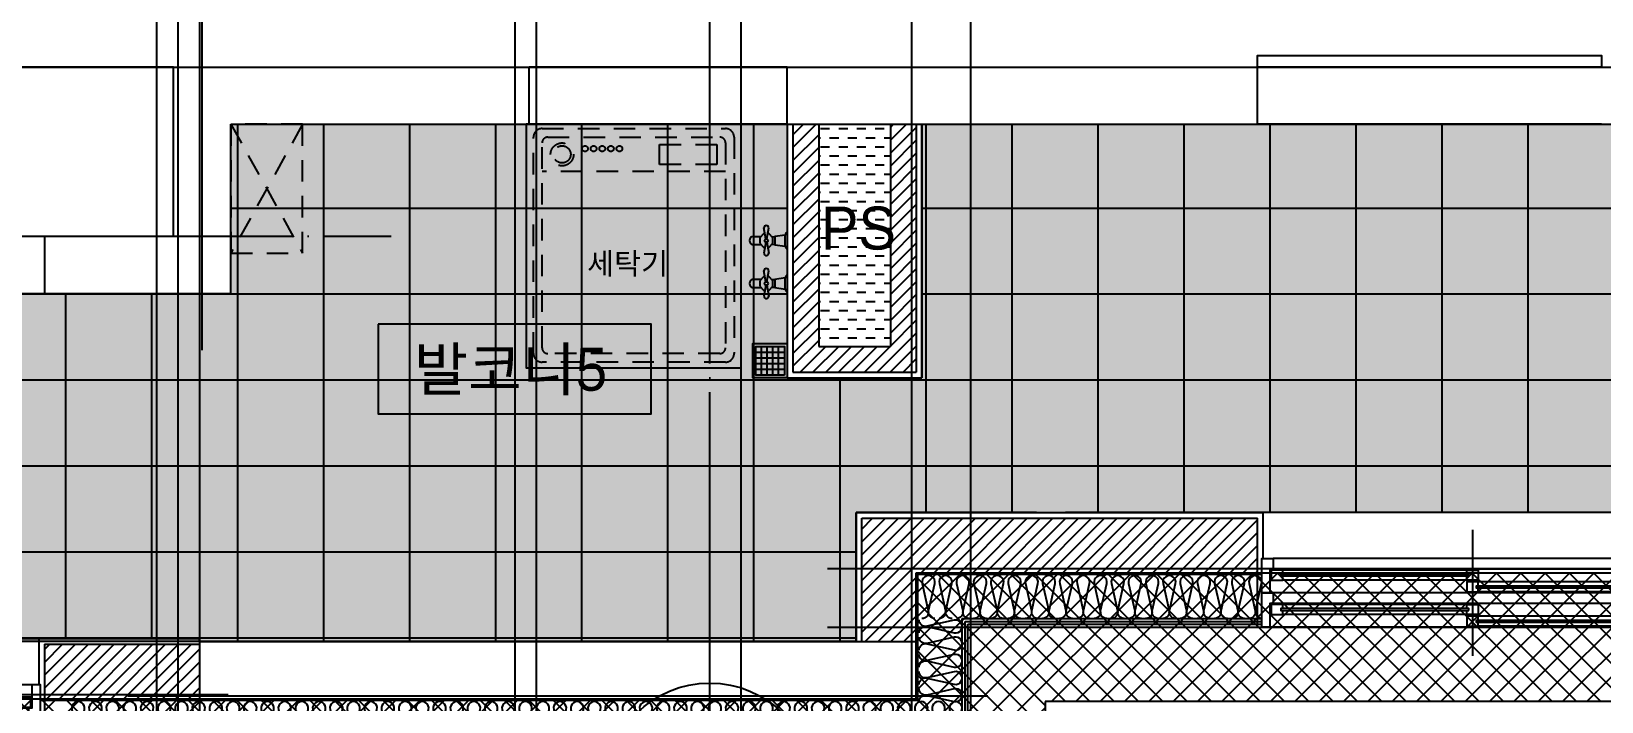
# Model space of a CAD drawing. Header units: millimetres. Extents: x -24416 to 92204, y -190080 to 23760.
# Drawn here: x 9443 to 14919, y -83394 to -81054 of the extents above; entities that cross this region are included whole.
import ezdxf
from ezdxf.enums import TextEntityAlignment as Align

# ---------------------------------------------------------------- set-up
doc = ezdxf.new("R2010")
doc.units = ezdxf.units.MM
doc.header["$LTSCALE"] = 50
for name, pattern in [('AUDIT_D_220706163347-0', [0]), ('CEN', [62, 60, -1, 0, -1]), ('HD', [2.5, 1.5, -1]), ('HID', [2.5, 1.5, -1])]:
    doc.linetypes.add(name, pattern=pattern)
doc.layers.get('defpoints').update_dxf_attribs({"color": 139})
for name, color, linetype in [('A-SOL252', 252, 'Continuous'), ('A_HAT', 8, 'Continuous'), ('AA-단열-바닥-욕실', 30, 'Continuous'), ('ARDM', 7, 'Continuous'), ('CEN_CON', 1, 'CEN'), ('CEN_WALL', 12, 'CEN'), ('CONC', 2, 'Continuous'), ('ELE3_CON', 7, 'Continuous'), ('ELE4', 4, 'Continuous'), ('ETC', 6, 'Continuous'), ('FIN', 6, 'Continuous'), ('FUR_가구', 8, 'HD'), ('FUR_가전', 8, 'HID'), ('HAT', 9, 'Continuous'), ('INS', 252, 'Continuous'), ('ROM', 7, 'AUDIT_D_220706163347-0'), ('WAL', 3, 'Continuous'), ('WAL_DRY', 7, 'Continuous'), ('WIN', 4, 'Continuous'), ('X - 단위세대$0$ETC', 6, 'Continuous'), ('바닥타일', 8, 'Continuous'), ('수전', 4, 'Continuous'), ('실명', 3, 'AUDIT_D_220706163347-0'), ('실명박스', 7, 'AUDIT_D_220706163347-0')]:
    doc.layers.add(name, color=color, linetype=linetype)
for name, color, linetype, plot in [('AA-CEN', 1, 'CEN', False), ('Defpoint', 135, 'Continuous', False), ('MC', 135, 'Continuous', False)]:
    doc.layers.add(name, color=color, linetype=linetype, plot=plot)
doc.styles.add('HAUD01', font='Dotum.ttf')
doc.styles.add('맑은 고딕', font='malgun.ttf')
pattern_1 = [(45, (-288287.163, -168071.244), (-22.4506403, 22.4506403), [])]

# ---------------------------------------------------------------- blocks, each defined once
blk = doc.blocks.new('WIN_이중창_1500')
at = {"layer": 'Defpoint'}
for p, q in [((-15, 240), (-15, 0)), ((1485, 240), (1485, 0))]:
    blk.add_line(p, q, dxfattribs=at)
at = {"layer": 'WIN'}
blk.add_line((735, -100), (735, 340), dxfattribs=at)
at = {"layer": 'WIN', "color": 8}
for p, q in [((1442, 240), (28, 240)), ((1397, 237), (755, 237)), ((715, 196), (73, 196)), ((1397, 202), (755, 202)), ((1430, 158), (40, 158)), ((1430, 120), (40, 120)), ((715, 161), (73, 161)), ((1397, 117), (755, 117)), ((715, 76), (73, 76)), ((1397, 82), (755, 82)), ((1430, 38), (40, 38)), ((1430, 0), (40, 0)), ((715, 41), (73, 41))]:
    blk.add_line(p, q, dxfattribs=at)
at = {"layer": 'WIN'}
for points in [[(40, 158), (28, 158), (28, 240), (0, 240), (0, 120), (40, 120), (40, 158)], [(755, 216.5), (755, 202), (715, 202), (715, 237), (755, 237), (755, 222.5)], [(1404, 222.5), (1404, 216.5), (748, 216.5), (748, 222.5), (1404, 222.5)], [(1397, 216.5), (1397, 202), (1437, 202), (1437, 237), (1397, 237), (1397, 222.5)], [(1430, 158), (1442, 158), (1442, 240), (1470, 240), (1470, 120), (1430, 120), (1430, 158)], [(73, 175.5), (73, 161), (33, 161), (33, 196), (73, 196), (73, 181.5)], [(722, 181.5), (722, 175.5), (66, 175.5), (66, 181.5), (722, 181.5)], [(715, 175.5), (715, 161), (755, 161), (755, 196), (715, 196), (715, 181.5)], [(40, 38), (28, 38), (28, 120), (0, 120), (0, 0), (40, 0), (40, 38)], [(755, 96.5), (755, 82), (715, 82), (715, 117), (755, 117), (755, 102.5)], [(1397, 96.5), (1397, 82), (1437, 82), (1437, 117), (1397, 117), (1397, 102.5)], [(1430, 38), (1442, 38), (1442, 120), (1470, 120), (1470, 0), (1430, 0), (1430, 38)], [(73, 55.5), (73, 41), (33, 41), (33, 76), (73, 76), (73, 61.5)], [(722, 61.5), (722, 55.5), (66, 55.5), (66, 61.5), (722, 61.5)], [(715, 55.5), (715, 41), (755, 41), (755, 76), (715, 76), (715, 61.5)], [(1404, 102.5), (1404, 96.5), (748, 96.5), (748, 102.5), (1404, 102.5)]]:
    blk.add_lwpolyline(points, dxfattribs=at)
blk = doc.blocks.new('FD')
at = {"layer": '수전'}
for p, q in [((110, -30), (10, -30)), ((110, -50), (10, -50)), ((30, -110), (30, -10)), ((50, -110), (50, -10)), ((70, -110), (70, -10)), ((90, -110), (90, -10)), ((110, -70), (10, -70)), ((110, -90), (10, -90))]:
    blk.add_line(p, q, dxfattribs=at)
for points in [[(0, -120), (120, -120), (120, 0), (0, 0)], [(10, -110), (110, -110), (110, -10), (10, -10)]]:
    blk.add_lwpolyline(points, close=True, dxfattribs=at)
blk = doc.blocks.new('WIN_이중창_1000')
at = {"layer": 'Defpoint'}
for p, q in [((-15, 240), (-15, 0)), ((985, 240), (985, 0))]:
    blk.add_line(p, q, dxfattribs=at)
at = {"layer": 'WIN'}
blk.add_line((485, -100), (485, 340), dxfattribs=at)
at = {"layer": 'WIN', "color": 8}
for p, q in [((942, 240), (28, 240)), ((897, 237), (505, 237)), ((465, 196), (73, 196)), ((897, 202), (505, 202)), ((930, 158), (40, 158)), ((930, 120), (40, 120)), ((465, 161), (73, 161)), ((897, 117), (505, 117)), ((465, 76), (73, 76)), ((897, 82), (505, 82)), ((930, 38), (40, 38)), ((930, 0), (40, 0)), ((465, 41), (73, 41))]:
    blk.add_line(p, q, dxfattribs=at)
at = {"layer": 'WIN'}
for points in [[(40, 158), (28, 158), (28, 240), (0, 240), (0, 120), (40, 120), (40, 158)], [(505, 216.5), (505, 202), (465, 202), (465, 237), (505, 237), (505, 222.5)], [(904, 222.5), (904, 216.5), (498, 216.5), (498, 222.5), (904, 222.5)], [(897, 216.5), (897, 202), (937, 202), (937, 237), (897, 237), (897, 222.5)], [(930, 158), (942, 158), (942, 240), (970, 240), (970, 120), (930, 120), (930, 158)], [(73, 175.5), (73, 161), (33, 161), (33, 196), (73, 196), (73, 181.5)], [(472, 181.5), (472, 175.5), (66, 175.5), (66, 181.5), (472, 181.5)], [(465, 175.5), (465, 161), (505, 161), (505, 196), (465, 196), (465, 181.5)], [(40, 38), (28, 38), (28, 120), (0, 120), (0, 0), (40, 0), (40, 38)], [(505, 96.5), (505, 82), (465, 82), (465, 117), (505, 117), (505, 102.5)], [(897, 96.5), (897, 82), (937, 82), (937, 117), (897, 117), (897, 102.5)], [(930, 38), (942, 38), (942, 120), (970, 120), (970, 0), (930, 0), (930, 38)], [(73, 55.5), (73, 41), (33, 41), (33, 76), (73, 76), (73, 61.5)], [(472, 61.5), (472, 55.5), (66, 55.5), (66, 61.5), (472, 61.5)], [(465, 55.5), (465, 41), (505, 41), (505, 76), (465, 76), (465, 61.5)], [(904, 102.5), (904, 96.5), (498, 96.5), (498, 102.5), (904, 102.5)]]:
    blk.add_lwpolyline(points, dxfattribs=at)
blk = doc.blocks.new('A$Ca96da67e')
at = {"layer": 'FUR_가구'}
for p, q in [((250, 450), (0, 0)), ((0, 450), (250, 0))]:
    blk.add_line(p, q, dxfattribs=at)
blk.add_lwpolyline([(250, 0), (0, 0), (0, 450), (250, 450)], close=True, dxfattribs=at)
blk = doc.blocks.new('insul1')
blk.add_lwpolyline([(0, 0, 0.480617), (0.146, 0.183), (0.004, 0.817, -1.249969), (0.296, 0.817), (0.154, 0.183, 0.480617), (0.3, 0, 0.480617)], format="xyb")
blk = doc.blocks.new('수전')
at = {"layer": '수전'}
for p, q in [((0, 0), (58.5, 0, 0)), ((19.7, -49.8), (6.1, -63.4)), ((29.2, -7), (9.3, -7)), ((9.9, -7), (14.9, -42.9)), ((14.9, -42.9), (29.2, -42.9)), ((38.8, -49.8), (19.7, -49.8)), ((49.2, -7), (29.2, -7)), ((29.2, -42.9), (43.6, -42.9)), ((52.3, -63.4), (38.8, -49.8)), ((43.6, -42.9), (48.6, -7)), ((23.4, -71.3), (-14.8, -64.6)), ((23.4, -74.6), (-14.8, -81.3)), ((6.1, -63.4), (6.1, -68.2)), ((6.1, -77.6), (6.1, -82.5)), ((6.1, -82.5), (19.7, -96)), ((14.5, -117.3), (14.5, -90.9)), ((19.7, -96), (38.8, -96)), ((35.1, -71.3), (73.3, -64.6)), ((35.1, -74.6), (73.3, -81.3)), ((38.8, -96), (52.3, -82.5)), ((44, -90.9), (44, -117.3)), ((52.3, -68.2), (52.3, -63.4)), ((52.3, -82.5), (52.3, -77.6))]:
    blk.add_line(p, q, dxfattribs=at)
blk.add_circle((29.2, -72.9), 5.91, dxfattribs=at)
for centre, radius, start, end in [((11.8, 6), 13.2, 207.1852, 259.412), ((46.7, 6), 13.2, 280.588, 332.8148), ((-12.4, -49.9), 28.1, 351.511, 14.308), ((70.8, -49.9), 28.1, 165.692, 188.489), ((-14.8, -72.9), 8.37, 90, 270), ((73.3, -72.9), 8.37, 270, 90), ((29.2, -117.3), 14.7, 180, 0)]:
    blk.add_arc(centre, radius, start, end, dxfattribs=at)
blk = doc.blocks.new('세탁기-850')
at = {"layer": 'defpoints'}
blk.add_lwpolyline([(0, 0), (-750, 0), (-750, -850), (0, -850)], close=True, dxfattribs=at)
at = {"layer": 'FUR_가전'}
blk.add_line((-55, -165), (-695, -165), dxfattribs=at)
for points in [[(-695, -830, -0.414214), (-725, -800), (-725, -45, -0.414214), (-695, -15), (-55, -15, -0.414214), (-25, -45), (-25, -800, -0.414214), (-55, -830)], [(-695, -780), (-695, -65, -0.414214), (-675, -45), (-75, -45, -0.414214), (-55, -65), (-55, -780, -0.414214), (-75, -800), (-675, -800, -0.414214)]]:
    blk.add_lwpolyline(points, format="xyb", close=True, dxfattribs=at)
blk.add_lwpolyline([(-85, -140), (-285, -140), (-285, -70), (-85, -70)], close=True, dxfattribs=at)
for centre, radius in [((-625.1, -105), 40), ((-625.1, -105), 30), ((-545.1, -85), 10), ((-515.1, -85), 10), ((-485.1, -85), 10), ((-455.1, -85), 10), ((-425.1, -85), 10)]:
    blk.add_circle(centre, radius, dxfattribs=at)
at = {"layer": 'FUR_가전', "style": '맑은 고딕'}
blk.add_text('세탁기', height=75, rotation=0, dxfattribs=at).set_placement((-537.9, -523.5))
blk = doc.blocks.new('U-121B(기본)1', base_point=(-58206.9, -129495.9))
at = {"layer": 'A-SOL252'}
h = blk.add_hatch(dxfattribs=at)
h.set_pattern_fill('DASH', color=256, scale=10, style=0)
h.set_pattern_definition([(0, (-288287.163, -168071.244), (31.75, 31.75), [31.75, -31.75])])
h.paths.add_polyline_path([(-78546.9, -119660.9), (-78546.9, -120435.9), (-78296.9, -120435.9), (-78296.9, -119660.9)])
at = {"layer": 'A_HAT'}
h = blk.add_hatch(dxfattribs=at)
h.set_pattern_fill('ANSI31', color=256, scale=10, style=0)
h.set_pattern_definition(pattern_1)
h.paths.add_polyline_path([(-78546.9, -119660.9), (-78636.9, -119660.9), (-78636.9, -120525.9), (-78206.9, -120525.9), (-78206.9, -119660.9), (-78296.9, -119660.9), (-78296.9, -120435.9), (-78546.9, -120435.9)])
h = blk.add_hatch(dxfattribs=at)
h.set_pattern_fill('ANSI31', color=256, scale=10, style=0)
h.set_pattern_definition(pattern_1)
h.paths.add_polyline_path([(-78396.9, -121035.9), (-78396.9, -121465.9), (-78206.9, -121465.9), (-78206.9, -121225.9), (-77016.9, -121225.9), (-77016.9, -121035.9)])
h = blk.add_hatch(dxfattribs=at)
h.set_pattern_fill('ANSI31', color=256, scale=10, style=0)
h.set_pattern_definition([(45, (-288337.163, -168071.244), (-22.4506403, 22.4506403), [])])
h.paths.add_polyline_path([(-80706.9, -121665.9), (-80706.9, -121475.9), (-81246.9, -121475.9), (-81246.9, -121665.9)])
at = {"layer": '바닥타일'}
h = blk.add_hatch(dxfattribs=at)
h.set_pattern_fill('_USER', color=256, scale=300, double=1, pattern_type=0)
h.set_pattern_definition([(0, (-288337.16, -168071.24), (0, 300), []), (90, (-288337.16, -168071.24), (-300, 2e-14), [])])
h.paths.add_polyline_path([(-82646.9, -120250.9), (-82646.9, -121455.9), (-80706.9, -121455.9), (-80706.9, -121465.9), (-78416.9, -121465.9), (-78416.9, -121015.9), (-74686.9, -121015.9), (-74686.9, -119660.9), (-78186.9, -119660.9), (-78186.9, -120545.9), (-78656.9, -120545.9), (-78656.9, -119660.9), (-80596.9, -119660.9), (-80596.9, -120250.9)])
at = {"layer": 'CEN_CON'}
for p, q in [((-80696.9, -120449.1), (-80696.9, -119160.9)), ((-78926.9, -129795.9), (-78926.9, -119160.9)), ((-83376.9, -119460.9), (-73536.9, -119460.9)), ((-83376.9, -120050.9), (-80037.6, -120050.9)), ((-80956.9, -121655.9), (-77916.9, -121655.9))]:
    blk.add_line(p, q, dxfattribs=at)
at = {"layer": 'CEN_WALL'}
for p, q in [((-80781.9, -119160.9), (-80781.9, -124415.9)), ((-79531.9, -119160.9), (-79531.9, -122865.9)), ((-78221.9, -121955.9), (-78221.9, -119160.9)), ((-78516.9, -121210.9), (-74316.9, -121210.9)), ((-83376.9, -121650.9), (-80606.9, -121650.9))]:
    blk.add_line(p, q, dxfattribs=at)
at = {"layer": 'CONC'}
for p, q in [((-80796.9, -119460.9), (-79556.9, -119460.9)), ((-80796.9, -120050.9), (-80796.9, -119460.9)), ((-79556.9, -119660.9), (-79556.9, -119460.9)), ((-78656.9, -119460.9), (-77016.9, -119460.9)), ((-78656.9, -119660.9), (-78656.9, -119460.9)), ((-77016.9, -119660.9), (-77016.9, -119460.9)), ((-80596.9, -120250.9), (-80596.9, -119660.9)), ((-80596.9, -119660.9), (-79556.9, -119660.9)), ((-78656.9, -119660.9), (-77016.9, -119660.9)), ((-81246.9, -120050.9), (-80796.9, -120050.9)), ((-81246.9, -120050.9), (-81246.9, -120250.9)), ((-81246.9, -120250.9), (-80596.9, -120250.9)), ((-80706.9, -121465.9), (-78206.9, -121465.9)), ((-80706.9, -121465.9), (-80706.9, -121665.9)), ((-78206.9, -121665.9), (-78206.9, -121465.9)), ((-80706.9, -121665.9), (-78206.9, -121665.9))]:
    blk.add_line(p, q, dxfattribs=at)
at = {"layer": 'ELE3_CON'}
for p, q in [((-78656.9, -119460.9), (-79556.9, -119460.9)), ((-78656.9, -119660.9), (-79556.9, -119660.9)), ((-75816.9, -119660.9), (-77016.9, -119660.9)), ((-82246.9, -120050.9), (-81246.9, -120050.9)), ((-82246.9, -120250.9), (-81246.9, -120250.9))]:
    blk.add_line(p, q, dxfattribs=at)
at = {"layer": 'ELE4'}
for p, q in [((-75536.9, -121015.9), (-76996.9, -121015.9)), ((-82226.9, -121455.9), (-81266.9, -121455.9))]:
    blk.add_line(p, q, dxfattribs=at)
at = {"layer": 'FIN'}
for p, q in [((-78656.9, -119660.9), (-78656.9, -120545.9)), ((-78186.9, -119660.9), (-78186.9, -120545.9)), ((-78656.9, -120545.9), (-78186.9, -120545.9)), ((-78416.9, -121015.9), (-76996.9, -121015.9)), ((-78416.9, -121465.9), (-78416.9, -121015.9)), ((-76996.9, -121175.9), (-76996.9, -121015.9)), ((-81266.9, -121455.9), (-80706.9, -121455.9)), ((-81266.9, -121455.9), (-81266.9, -121615.9)), ((-80706.9, -121465.9), (-80706.9, -121455.9))]:
    blk.add_line(p, q, dxfattribs=at)
at = {"layer": 'INS'}
for p, q in [((-78201.9, -121230.9), (-77001.9, -121230.9)), ((-78201.9, -121670.9), (-78201.9, -121230.9)), ((-78046.9, -121385.9), (-77001.9, -121385.9)), ((-78046.9, -121825.9), (-78046.9, -121385.9)), ((-81261.9, -121670.9), (-78201.9, -121670.9))]:
    blk.add_line(p, q, dxfattribs=at)
at = {"layer": 'MC'}
for p, q in [((-80856.9, -119160.9), (-80856.9, -124415.9)), ((-80706.9, -119160.9), (-80706.9, -124415.9)), ((-79606.9, -119160.9), (-79606.9, -122865.9)), ((-78816.9, -129795.9), (-78816.9, -119160.9)), ((-78016.9, -121955.9), (-78016.9, -119160.9)), ((-78516.9, -121415.9), (-74316.9, -121415.9))]:
    blk.add_line(p, q, dxfattribs=at)
at = {"layer": 'WAL'}
for p, q in [((-78636.9, -119660.9), (-78636.9, -120525.9)), ((-78546.9, -119660.9), (-78546.9, -120435.9)), ((-78296.9, -119660.9), (-78296.9, -120435.9)), ((-78206.9, -119660.9), (-78206.9, -120525.9)), ((-78546.9, -120435.9), (-78296.9, -120435.9)), ((-78636.9, -120525.9), (-78206.9, -120525.9)), ((-78396.9, -121035.9), (-77016.9, -121035.9)), ((-78396.9, -121465.9), (-78396.9, -121035.9)), ((-77016.9, -121225.9), (-77016.9, -121035.9)), ((-78206.9, -121225.9), (-77016.9, -121225.9)), ((-78206.9, -121465.9), (-78206.9, -121225.9)), ((-81246.9, -121475.9), (-80706.9, -121475.9)), ((-81246.9, -121475.9), (-81246.9, -121665.9)), ((-81246.9, -121665.9), (-80706.9, -121665.9))]:
    blk.add_line(p, q, dxfattribs=at)
at = {"layer": 'WAL_DRY'}
for p, q in [((-78036.9, -121835.9), (-78036.9, -121395.9)), ((-78036.9, -121395.9), (-77001.9, -121395.9)), ((-78026.9, -121405.9), (-77001.9, -121405.9)), ((-78026.9, -121845.9), (-78026.9, -121405.9))]:
    blk.add_line(p, q, dxfattribs=at)
at = {"layer": 'X - 단위세대$0$ETC'}
blk.add_lwpolyline([(-77016.9, -119460.9), (-77016.9, -119420.9), (-75816.9, -119420.9), (-75816.9, -119460.9), (-77016.9, -119460.9)], dxfattribs=at)
at = {"layer": 'FUR_가구', "xscale": -1}
blk.add_blockref('A$Ca96da67e', (-80346.9, -120110.9), dxfattribs=at)
at = {"layer": 'FUR_가전'}
blk.add_blockref('세탁기-850', (-78816.9, -119660.9), dxfattribs=at)
at = {"layer": 'INS', "xscale": -150, "yscale": 150, "zscale": 150, "row_count": 1, "row_spacing": 0, "column_spacing": -60}
for p, column_count in [((-77001.9, -121385.9), 20), ((-78046.9, -121825.9), 52)]:
    blk.add_blockref('insul1', p, dxfattribs=dict(at, column_count=column_count))
at = {"layer": 'INS', "xscale": -150.0000000000001, "yscale": 150.0000000000001, "zscale": 150.0000000000001, "rotation": 270, "row_count": 1, "column_count": 5, "row_spacing": -3.155443620884047e-30, "column_spacing": -60.00000000000006}
blk.add_blockref('insul1', (-78196.9, -121675.9), dxfattribs=at)
at = {"layer": 'WIN', "xscale": -1, "rotation": 180}
blk.add_blockref('WIN_이중창_1500', (-77001.9, -121175.9), dxfattribs=at)
at = {"layer": 'WIN', "xscale": -1}
blk.add_blockref('WIN_이중창_1000', (-81261.9, -121855.9), dxfattribs=at)
at = {"layer": '수전', "rotation": 270}
for p in [(-78656.9, -120037.4, 0), (-78656.9, -120187.4, 0)]:
    blk.add_blockref('수전', p, dxfattribs=at)
at = {"layer": '수전', "xscale": -1}
blk.add_blockref('FD', (-78656.9, -120425.9), dxfattribs=at)
blk = doc.blocks.new('A$C415C5DAF')
at = {"layer": 'CEN_CON'}
blk.add_line((-2546.5, -99555.9), (-5981.3, -99555.9), dxfattribs=at)
at = {"layer": '실명박스'}
blk.add_lwpolyline([(-1832.9, -100454), (-1832.9, -100766.5), (-880.4, -100766.5), (-880.4, -100454)], close=True, dxfattribs=at)
at = {"layer": 'ROM', "color": 3, "style": 'HAUD01'}
blk.add_text('PS', height=150, dxfattribs=at).set_placement((-157.9, -100118), align=Align.MIDDLE)
at = {"layer": '실명', "style": 'HAUD01'}
blk.add_text('발코니5', height=150, dxfattribs=at).set_placement((-1371.3, -100609.2), align=Align.MIDDLE)
blk = doc.blocks.new('A$C1CAF0AFA')
at = {"layer": 'ETC'}
h = blk.add_hatch(dxfattribs=at)
h.set_pattern_fill('CROSS', color=256, scale=10, angle=45)
h.set_pattern_definition([(45, (148033.186, -23760), (7e-15, 89.802561), [31.75, -95.25]), (135, (148055.636, -23760), (-89.802561, 7e-15), [31.75, -95.25])])
h.paths.add_polyline_path([(27848.9, -106263.8), (27848.9, -108503.8), (28953.9, -108503.8), (28953.9, -106263.8)])
h.paths.add_polyline_path([(28953.9, -106063.8), (28953.9, -100603.8), (27848.9, -100603.8), (27848.9, -106063.8)])
h.paths.add_polyline_path([(30538.9, -111573.8), (32328.9, -111573.8), (32328.9, -110073.8), (31458.9, -110073.8), (31458.9, -108713.8), (30538.9, -108713.8)])
h.paths.add_polyline_path([(25938.9, -114323.8), (30338.9, -114323.8), (30338.9, -113218.8), (25938.9, -113218.8)])
h.paths.add_polyline_path([(9878.9, -114773.8), (9878.9, -113493.8), (11518.9, -113493.8), (11518.9, -113668.8), (21868.9, -113668.8), (21868.9, -114773.8)])
h.paths.add_polyline_path([(9748.9, -114773.8), (7908.9, -114773.8), (7908.9, -113483.8), (9748.9, -113483.8)])
h.paths.add_polyline_path([(8088.9, -105728.8), (10138.9, -105728.8), (10138.9, -105138.8), (12078.9, -105138.8), (12078.9, -106023.8), (12548.9, -106023.8), (12548.9, -105138.8), (16048.9, -105138.8), (16048.9, -106493.8), (12318.9, -106493.8), (12318.9, -106943.8), (8088.9, -106943.8)])
at = {"layer": 'HAT'}
h = blk.add_hatch(dxfattribs=at)
h.set_pattern_fill('_USER', color=5, scale=60, angle=45, double=1, pattern_type=0)
h.set_pattern_definition([(45, (0, -23760), (-42.426407, 42.426407), []), (135, (0, -23760), (-42.426407, -42.426407), [])])
h.paths.add_polyline_path([(7908.9, -107593.8), (7908.9, -107143.8), (12528.9, -107143.8), (12528.9, -106703.8), (16068.9, -106703.8), (16068.9, -108298.8), (17918.9, -108298.8), (17918.9, -108148.8), (19318.9, -108148.8), (19318.9, -108298.8), (21881.9, -108298.8), (21881.9, -108748.8), (16128.9, -108748.8), (16128.9, -108426.3), (15928.9, -108426.3), (15928.9, -108748.8), (15618.9, -108748.8), (15618.9, -107153.8), (12978.9, -107153.8), (12978.9, -107593.8), (11908.9, -107593.8), (11908.9, -107303.8), (11708.9, -107303.8), (11708.9, -107593.8)], flags=17)
h.paths.add_polyline_path([(25938.9, -111138.8), (25938.9, -113008.8), (30338.9, -113008.8), (30338.9, -108713.8), (27638.9, -108713.8), (27638.9, -106263.8), (27188.9, -106263.8), (27188.9, -109163.8), (29888.9, -109163.8), (29888.9, -112558.8), (26388.9, -112558.8), (26388.9, -110688.8), (21418.9, -110688.8), (21418.9, -113008.8), (16328.9, -113008.8), (16328.9, -113298.8), (16128.9, -113298.8), (16128.9, -113008.8), (12178.9, -113008.8), (12178.9, -112833.8), (11908.9, -112833.8), (11908.9, -113123.8), (11708.9, -113123.8), (11708.9, -112833.8), (8358.9, -112833.8), (8358.9, -109738.8), (7908.9, -109738.8), (7908.9, -113283.8), (11728.9, -113283.8), (11728.9, -113458.8), (21868.9, -113458.8), (21868.9, -111138.8)])
h.paths.add_polyline_path([(22428.9, -107433.8), (24948.9, -107433.8), (24948.9, -107108.8), (24626.4, -107108.8), (24626.4, -106908.8), (24948.9, -106908.8), (24948.9, -100973.8), (27188.9, -100973.8), (27188.9, -106063.8), (27638.9, -106063.8), (27638.9, -100603.8), (24498.9, -100603.8), (24498.9, -106983.8), (21978.9, -106983.8), (21978.9, -108048.8), (22118.9, -108048.8), (22118.9, -108748.8), (22568.9, -108748.8), (22568.9, -107598.8), (22428.9, -107598.8)])
at = {"layer": 'AA-CEN'}
blk.add_lwpolyline([(8088.9, -105728.8), (10138.9, -105728.8), (10138.9, -105138.8), (12078.9, -105138.8), (12078.9, -106023.8), (12548.9, -106023.8), (12548.9, -105138.8), (16048.9, -105138.8), (16048.9, -106493.8), (12318.9, -106493.8), (12318.9, -106943.8), (8088.9, -106943.8), (8088.9, -105728.8)], dxfattribs=at)
at = {"layer": 'AA-CEN', "color": 4}
blk.add_lwpolyline([(7908.9, -107593.8), (7908.9, -107143.8), (12528.9, -107143.8), (12528.9, -106703.8), (16068.9, -106703.8), (16068.9, -108298.8), (17918.9, -108298.8), (17918.9, -108148.8), (19318.9, -108148.8), (19318.9, -108298.8), (21881.9, -108298.8), (21881.9, -108748.8), (16128.9, -108748.8), (16128.9, -108426.3), (15928.9, -108426.3), (15928.9, -108748.8), (15618.9, -108748.8), (15618.9, -107153.8), (12978.9, -107153.8), (12978.9, -107593.8), (11908.9, -107593.8), (11908.9, -107303.8), (11708.9, -107303.8), (11708.9, -107593.8)], close=True, dxfattribs=at)
blk = doc.blocks.new('A$C45F312F6')
at = {"layer": 'ARDM', "color": 3}
blk.add_circle((11808.9, -107448.8), 360, dxfattribs=at)

msp = doc.modelspace()

# ---------------------------------------------------------------- block references
for name, p in [('A$C45F312F6', (0, 23760)), ('U-121B(기본)1', (32528.9, -91213.8))]:
    msp.add_blockref(name, p)
at = {"layer": 'AA-단열-바닥-욕실'}
msp.add_blockref('A$C1CAF0AFA', (0, 23760), dxfattribs=at)
at = {"layer": '실명박스'}
msp.add_blockref('A$C415C5DAF', (12485.4, 18377.1), dxfattribs=at)

doc.saveas('drawing.dxf')
